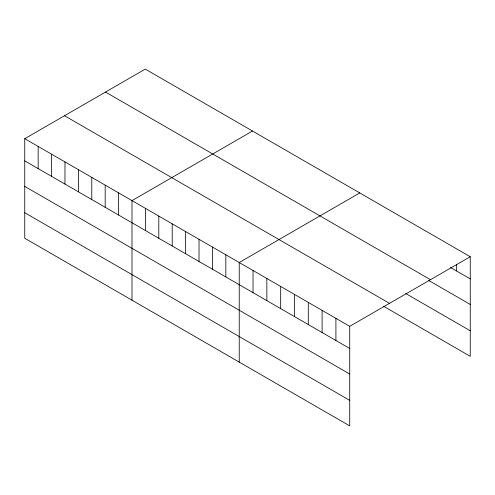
<?xml version="1.0" encoding="UTF-8"?>
<svg xmlns="http://www.w3.org/2000/svg" width="495" height="495" viewBox="0 0 495 495"><rect width="100%" height="100%" fill="white"/><g stroke="black" fill="none" stroke-linecap="round" stroke-linejoin="round"><path stroke-width="0.74" d="M24.75 138.693L349.724 326.316L349.724 425.892L24.75 238.268L24.75 138.693L145.276 69.108L470.25 256.732L470.25 356.307L383.433 306.188M252.518 131.02L131.992 200.605L131.992 300.187M359.76 192.939L239.233 262.523L239.233 362.099M349.724 326.316L470.25 256.732M450.518 267.504L470.25 278.895M105.503 92.07L430.477 279.694M428.818 280.523L470.25 304.444M405.795 293.554L470.25 330.765M64.523 115.731L389.497 303.355M24.75 160.856L349.724 348.48M24.75 186.405L349.724 374.028M24.75 212.726L349.724 400.35M456.44 264.806L456.44 270.926M335.913 318.341L335.913 340.504M322.103 310.365L322.103 332.535M308.292 302.396L308.292 324.559M294.482 294.42L294.482 316.583M280.671 286.444L280.671 308.614M266.854 278.468L266.854 300.638M253.044 270.499L253.044 292.663M225.831 254.783L225.831 276.953M212.423 247.042L212.423 269.212M199.021 239.302L199.021 261.471M185.613 231.567L185.613 253.731M172.21 223.827L172.21 245.99M158.802 216.086L158.802 238.25M145.4 208.346L145.4 230.515M118.59 192.864L118.59 215.034M105.181 185.13L105.181 207.294M91.779 177.389L91.779 199.553M78.371 169.649L78.371 191.819M64.969 161.908L64.969 184.078M51.56 154.168L51.56 176.338M38.158 146.433L38.158 168.597"/></g></svg>
